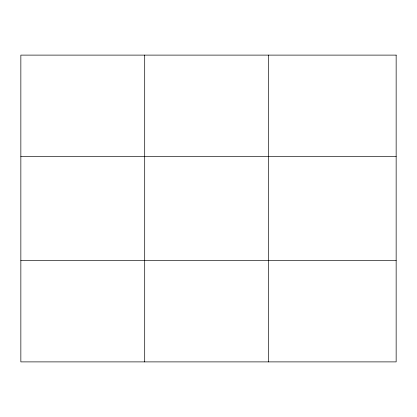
<?xml version="1.0" encoding="UTF-8"?>
<svg xmlns="http://www.w3.org/2000/svg" width="417" height="417" viewBox="0 0 417 417"><rect width="100%" height="100%" fill="white"/><g stroke="black" fill="none" stroke-linecap="round" stroke-linejoin="round"><path stroke-width="0.63" d="M144.699 55.112L144.699 361.888M268.548 55.112L268.548 361.888M20.85 156.349L396.15 156.349M20.85 260.651L396.15 260.651M396.15 55.112L396.15 361.888L20.85 361.888L20.85 55.112L396.15 55.112"/></g></svg>
